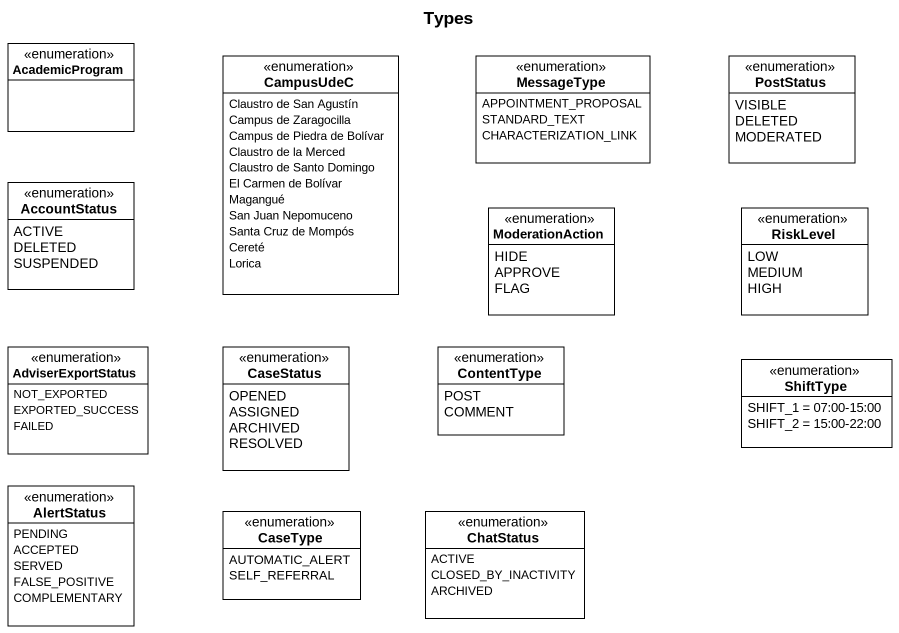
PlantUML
@startuml
title Types
hide circle
hide empty members
enum AcademicProgram
enum CampusUdeC {
  Claustro de San Agustín
  Campus de Zaragocilla
  Campus de Piedra de Bolívar
  Claustro de la Merced
  Claustro de Santo Domingo
  El Carmen de Bolívar
  Magangué
  San Juan Nepomuceno
  Santa Cruz de Mompós
  Cereté
  Lorica
}
enum MessageType {
  APPOINTMENT_PROPOSAL
  STANDARD_TEXT
  CHARACTERIZATION_LINK
}
enum PostStatus {
  VISIBLE
  DELETED
  MODERATED
}
enum AccountStatus {
  ACTIVE
  DELETED
  SUSPENDED
}
enum ModerationAction {
  HIDE
  APPROVE
  FLAG
}
enum RiskLevel {
  LOW
  MEDIUM
  HIGH
}
enum AdviserExportStatus {
  NOT_EXPORTED
  EXPORTED_SUCCESS
  FAILED
}
enum CaseStatus {
  OPENED
  ASSIGNED
  ARCHIVED
  RESOLVED
}
enum ContentType {
  POST
  COMMENT
}
enum ShiftType {
  SHIFT_1 = 07:00-15:00
  SHIFT_2 = 15:00-22:00
}
enum AlertStatus {
  PENDING
  ACCEPTED
  SERVED
  FALSE_POSITIVE
  COMPLEMENTARY
}
enum CaseType {
  AUTOMATIC_ALERT
  SELF_REFERRAL
}
enum ChatStatus {
  ACTIVE
  CLOSED_BY_INACTIVITY
  ARCHIVED
}
@enduml
